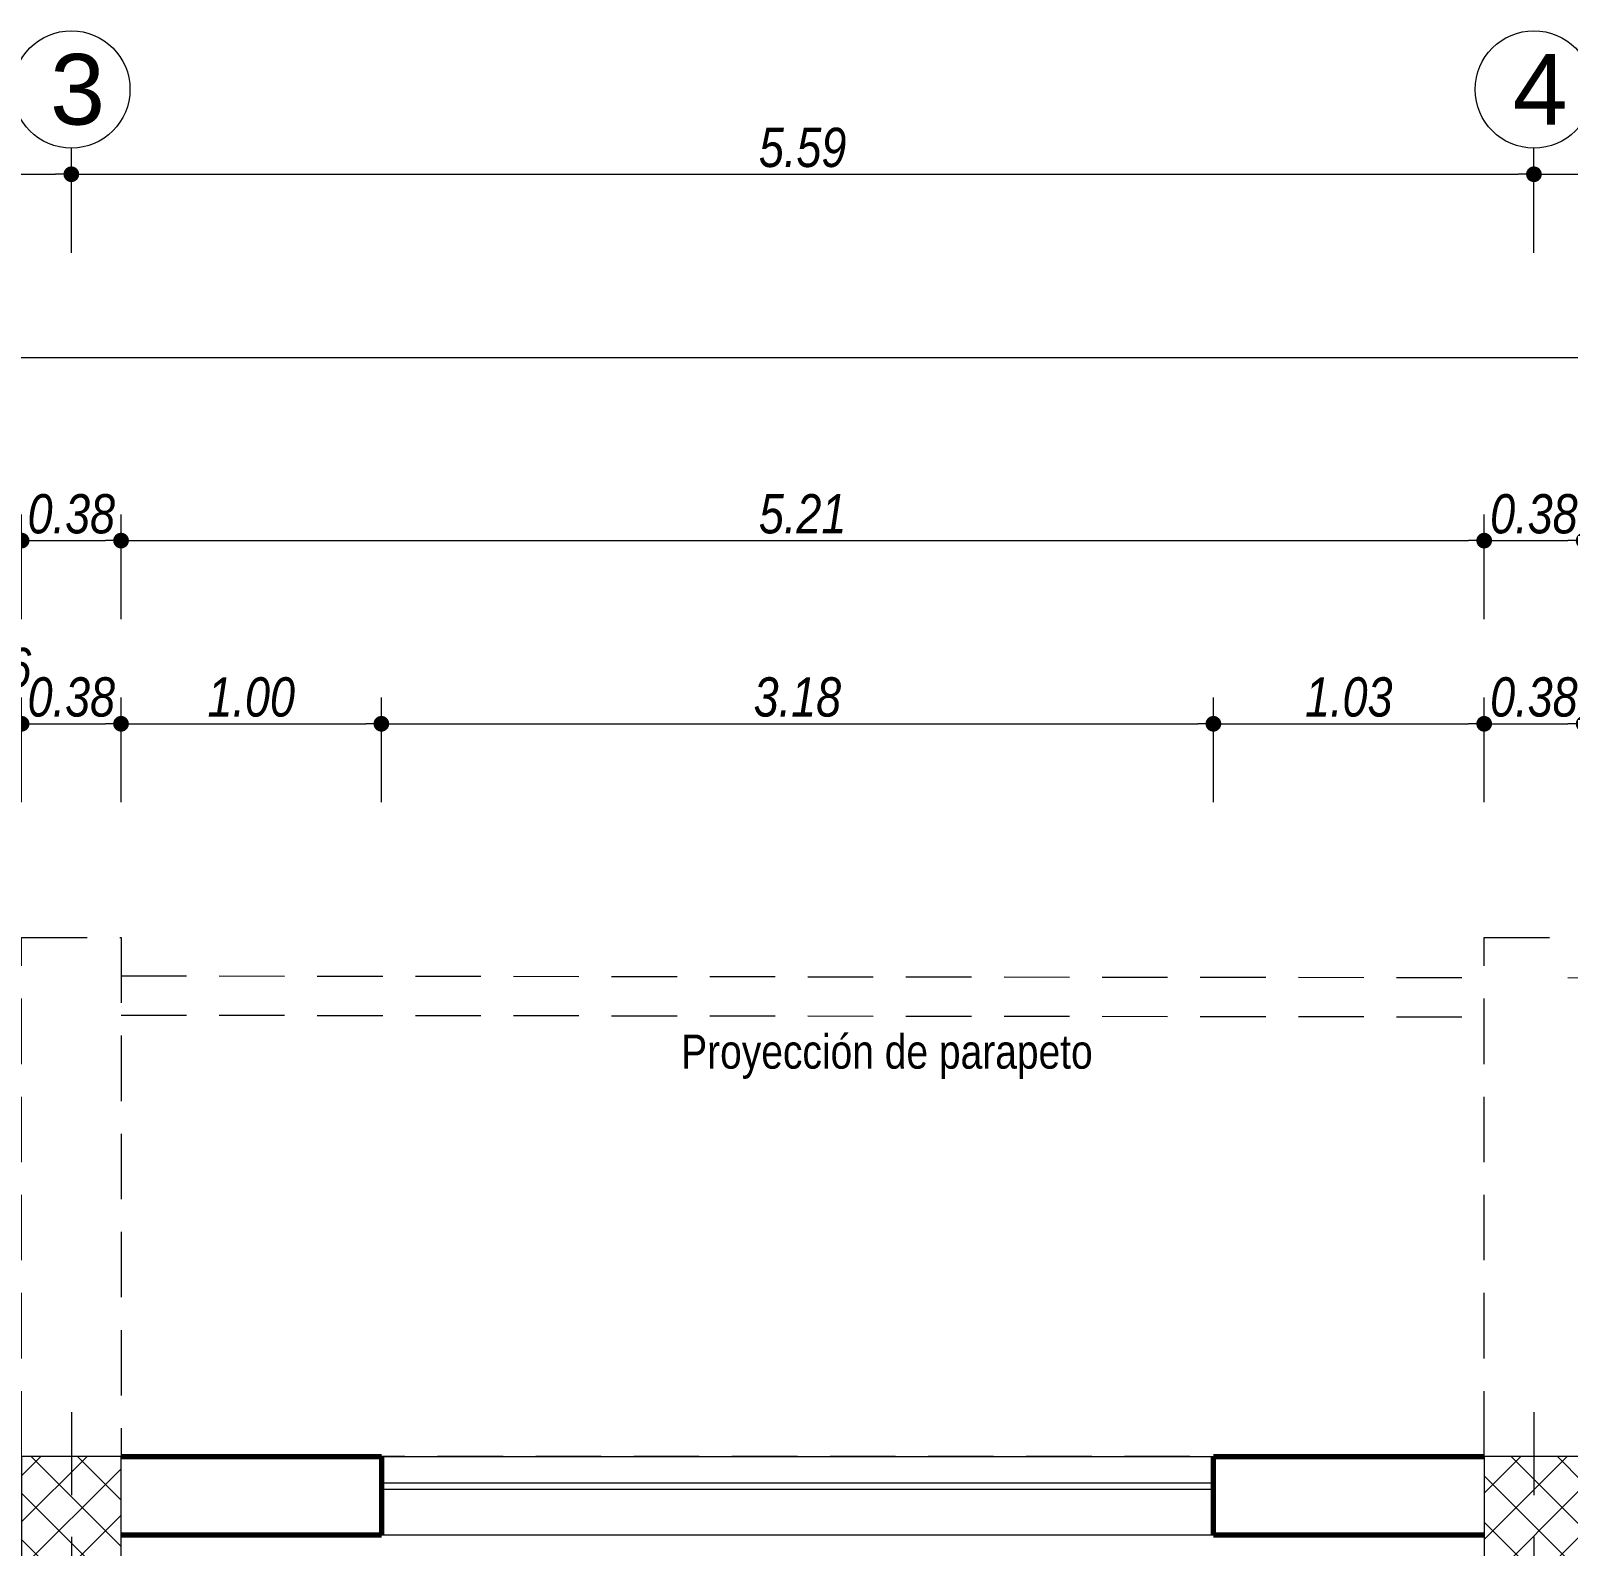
# Model space of a CAD drawing. Header units: inches. Extents: x 140 to 978, y -82 to 38.
# Drawn here: x 779.21 to 785.09, y 22.13 to 27.92 of the extents above; entities that cross this region are included whole.
import ezdxf

# ---------------------------------------------------------------- set-up
doc = ezdxf.new("R2010")
doc.units = ezdxf.units.IN
doc.header["$MEASUREMENT"] = 0
doc.linetypes.add('DASHDOT2', pattern=[12.7, 6.35, -3.175, 0, -3.175])
doc.linetypes.add('DASHED2', pattern=[0.375, 0.25, -0.125])
doc.layers.get('0').update_dxf_attribs({"lineweight": 0})
for name, color, linetype, lineweight in [('UNSAAC-COLUMNA', 24, 'Continuous', 0), ('UNSAAC-COTA', 48, 'Continuous', 0), ('UNSAAC-EJE COLUMNA', 22, 'DASHDOT2', 0), ('UNSAAC-FACHADA(2DO PLANO)', 7, 'Continuous', 30), ('UNSAAC-LLAMADOS', 88, 'Continuous', 0), ('UNSAAC-MUEBLE', 254, 'Continuous', 0), ('UNSAAC-MURETE', 146, 'Continuous', 20), ('UNSAAC-MUROS', 7, 'Continuous', 70), ('UNSAAC-PROYECCIONES', 38, 'DASHED2', 0), ('UNSAAC-TEXTOS', 250, 'Continuous', 0), ('UNSAAC-TEXTURAS', 250, 'Continuous', 0), ('UNSAAC-VANOS', 24, 'Continuous', 0)]:
    doc.layers.add(name, color=color, linetype=linetype, lineweight=lineweight)
doc.styles.add('narrow', font='')
doc.styles.get("Standard").update_dxf_attribs({"font": 'arial.ttf'})
doc.styles.get('narrow').set_extended_font_data('Arial Narrow', italic=True)
doc.dimstyles.new('1EN75', dxfattribs={"dimtxt": 0.15, "dimasz": 0.06, "dimexe": 0.1, "dimexo": 0.15, "dimgap": 0.025, "dimtad": 1, "dimzin": 1, "dimdsep": 46, "dimtxsty": 'narrow', "dimblk": 'DOT', "dimcen": 0.1, "dimclrd": 256, "dimclre": 256, "dimclrt": 256, "dimaunit": 1, "dimadec": 3, "dimazin": 0, "dimtfac": 1, "dimtmove": 2, "dimatfit": 3, "dimldrblk": 'ARCHTICK', "dimfxl": 0.3, "dimfxlon": 1, "dimtolj": 1, "dimtzin": 0, "dimlwd": 0, "dimlwe": 0, "dimarcsym": 0})

# ---------------------------------------------------------------- blocks, each defined once
blk = doc.blocks.new('cs1')
at = {"layer": 'UNSAAC-TEXTURAS'}
h = blk.add_hatch(dxfattribs=at)
h.set_pattern_fill('ANSI37', color=256)
h.paths.add_polyline_path([(850.0083, 169.826), (850.1983, 169.826), (850.1983, 170.266), (850.0083, 170.266)])
h.paths.add_polyline_path([(850.1983, 169.826), (850.3883, 169.826), (850.3883, 170.266), (850.1983, 170.266)])
h.paths.add_polyline_path([(850.3883, 169.826), (850.1983, 169.826), (850.1983, 169.386), (850.3883, 169.386)])
h.paths.add_polyline_path([(850.1983, 169.826), (850.0083, 169.826), (850.0083, 169.386), (850.1983, 169.386)])
at = {"layer": 'UNSAAC-COLUMNA'}
blk.add_lwpolyline([(850.3883, 169.386), (850.3883, 170.266), (850.0083, 170.266), (850.0083, 169.386)], close=True, dxfattribs=at)
at = {"layer": 'UNSAAC-EJE COLUMNA', "ltscale": 0.05}
for p, q in [((850.1983, 170.436), (850.1983, 169.196)), ((850.5583, 169.826), (849.8283, 169.826))]:
    blk.add_line(p, q, dxfattribs=at)
blk = doc.blocks.new('A$C38507331')
at = {"layer": 'UNSAAC-PROYECCIONES'}
for p, q in [((-15.271, 34.7161), (-20.481, 34.7161)), ((-15.271, 34.4161), (-20.481, 34.4161))]:
    blk.add_line(p, q, dxfattribs=at)
for points in [[(-20.861, 34.7161), (-20.861, 36.6995), (-20.481, 36.6995), (-20.481, 34.7161)], [(-15.271, 34.7161), (-15.271, 36.6995), (-14.891, 36.6995), (-14.891, 34.7161)], [(-20.481, 36.553), (-15.271, 36.5466)], [(-14.951, 36.5462), (-9.691, 36.5396)], [(-20.481, 36.403), (-15.271, 36.3966)]]:
    blk.add_lwpolyline(points, dxfattribs=at)
at = {"layer": 'UNSAAC-TEXTURAS'}
for p in [(-870.8693, -135.5499), (-865.2793, -135.5499)]:
    blk.add_blockref('cs1', p, dxfattribs=at)
blk = doc.blocks.new('_Dot')
at = {"color": 0, "linetype": 'ByBlock', "lineweight": -2}
blk.add_line((-0.5, 0), (-1, 0), dxfattribs=at)
at = {"color": 0, "linetype": 'ByBlock', "const_width": 0.5}
blk.add_lwpolyline([(-0.25, 0, 1), (0.25, 0, 1)], format="xyb", close=True, dxfattribs=at)
blk = doc.blocks.new('*D488')
at = {"layer": 'Defpoints', "color": 0, "transparency": 16777216}
for p in [(779.1769, 25.2692), (778.9169, 24.2692), (779.1769, 24.2692)]:
    blk.add_point(p, dxfattribs=at)
at = {"layer": 'UNSAAC-COTA', "lineweight": 0, "transparency": 16777216}
for p, q in [((778.9169, 24.9692), (778.9169, 25.3692)), ((779.1769, 24.9692), (779.1769, 25.3692)), ((778.9769, 25.2692), (779.1169, 25.2692))]:
    blk.add_line(p, q, dxfattribs=at)
at = {"layer": 'UNSAAC-COTA', "lineweight": 0, "transparency": 16777216, "xscale": 0.06, "yscale": 0.06, "zscale": 0.06, "rotation": 180}
blk.add_blockref('_Dot', (778.9169, 25.2692), dxfattribs=at)
at = {"layer": 'UNSAAC-COTA', "lineweight": 0, "transparency": 16777216, "xscale": 0.06, "yscale": 0.06, "zscale": 0.06}
blk.add_blockref('_Dot', (779.1769, 25.2692), dxfattribs=at)
at = {"layer": 'UNSAAC-COTA', "transparency": 16777216, "insert": (779.0469, 25.4833), "char_height": 0.15, "attachment_point": 5, "style": 'narrow'}
blk.add_mtext('\\A1;0.26', dxfattribs=at)
blk = doc.blocks.new('_ArchTick')
at = {"layer": 'UNSAAC-FACHADA(2DO PLANO)', "color": 0, "const_width": 0.15}
blk.add_lwpolyline([(-0.5, -0.5), (0.5, 0.5)], dxfattribs=at)
blk = doc.blocks.new('*D489')
at = {"layer": 'Defpoints', "color": 0, "transparency": 16777216}
for p in [(779.5569, 25.2692), (779.1769, 24.2692), (779.5569, 24.2692)]:
    blk.add_point(p, dxfattribs=at)
at = {"layer": 'UNSAAC-COTA', "lineweight": 0, "transparency": 16777216}
for p, q in [((779.1769, 24.9692), (779.1769, 25.3692)), ((779.5569, 24.9692), (779.5569, 25.3692)), ((779.2369, 25.2692), (779.4969, 25.2692))]:
    blk.add_line(p, q, dxfattribs=at)
at = {"layer": 'UNSAAC-COTA', "lineweight": 0, "transparency": 16777216, "xscale": 0.06, "yscale": 0.06, "zscale": 0.06, "rotation": 180}
blk.add_blockref('_Dot', (779.1769, 25.2692), dxfattribs=at)
at = {"layer": 'UNSAAC-COTA', "lineweight": 0, "transparency": 16777216, "xscale": 0.06, "yscale": 0.06, "zscale": 0.06}
blk.add_blockref('_Dot', (779.5569, 25.2692), dxfattribs=at)
at = {"layer": 'UNSAAC-COTA', "transparency": 16777216, "insert": (779.3669, 25.3708), "char_height": 0.15, "attachment_point": 5, "style": 'narrow'}
blk.add_mtext('\\A1;0.38', dxfattribs=at)
blk = doc.blocks.new('*D490')
at = {"layer": 'Defpoints', "color": 0, "transparency": 16777216}
for p in [(780.5519, 25.2692), (779.5569, 24.2692), (780.5519, 24.2692)]:
    blk.add_point(p, dxfattribs=at)
at = {"layer": 'UNSAAC-COTA', "lineweight": 0, "transparency": 16777216}
for p, q in [((779.5569, 24.9692), (779.5569, 25.3692)), ((780.5519, 24.9692), (780.5519, 25.3692)), ((779.6169, 25.2692), (780.4919, 25.2692))]:
    blk.add_line(p, q, dxfattribs=at)
at = {"layer": 'UNSAAC-COTA', "lineweight": 0, "transparency": 16777216, "xscale": 0.06, "yscale": 0.06, "zscale": 0.06, "rotation": 180}
blk.add_blockref('_Dot', (779.5569, 25.2692), dxfattribs=at)
at = {"layer": 'UNSAAC-COTA', "lineweight": 0, "transparency": 16777216, "xscale": 0.06, "yscale": 0.06, "zscale": 0.06}
blk.add_blockref('_Dot', (780.5519, 25.2692), dxfattribs=at)
at = {"layer": 'UNSAAC-COTA', "transparency": 16777216, "insert": (780.0544, 25.3708), "char_height": 0.15, "attachment_point": 5, "style": 'narrow'}
blk.add_mtext('\\A1;1.00', dxfattribs=at)
blk = doc.blocks.new('*D491')
at = {"layer": 'Defpoints', "color": 0, "transparency": 16777216}
for p in [(783.7319, 25.2692), (780.5519, 24.2692), (783.7319, 24.2692)]:
    blk.add_point(p, dxfattribs=at)
at = {"layer": 'UNSAAC-COTA', "lineweight": 0, "transparency": 16777216}
for p, q in [((780.5519, 24.9692), (780.5519, 25.3692)), ((783.7319, 24.9692), (783.7319, 25.3692)), ((780.6119, 25.2692), (783.6719, 25.2692))]:
    blk.add_line(p, q, dxfattribs=at)
at = {"layer": 'UNSAAC-COTA', "lineweight": 0, "transparency": 16777216, "xscale": 0.06, "yscale": 0.06, "zscale": 0.06, "rotation": 180}
blk.add_blockref('_Dot', (780.5519, 25.2692), dxfattribs=at)
at = {"layer": 'UNSAAC-COTA', "lineweight": 0, "transparency": 16777216, "xscale": 0.06, "yscale": 0.06, "zscale": 0.06}
blk.add_blockref('_Dot', (783.7319, 25.2692), dxfattribs=at)
at = {"layer": 'UNSAAC-COTA', "transparency": 16777216, "insert": (782.1419, 25.3708), "char_height": 0.15, "attachment_point": 5, "style": 'narrow'}
blk.add_mtext('\\A1;3.18', dxfattribs=at)
blk = doc.blocks.new('*D492')
at = {"layer": 'Defpoints', "color": 0, "transparency": 16777216}
for p in [(784.7669, 25.2692), (783.7319, 24.2692), (784.7669, 24.2692)]:
    blk.add_point(p, dxfattribs=at)
at = {"layer": 'UNSAAC-COTA', "lineweight": 0, "transparency": 16777216}
for p, q in [((783.7319, 24.9692), (783.7319, 25.3692)), ((784.7669, 24.9692), (784.7669, 25.3692)), ((783.7919, 25.2692), (784.7069, 25.2692))]:
    blk.add_line(p, q, dxfattribs=at)
at = {"layer": 'UNSAAC-COTA', "lineweight": 0, "transparency": 16777216, "xscale": 0.06, "yscale": 0.06, "zscale": 0.06, "rotation": 180}
blk.add_blockref('_Dot', (783.7319, 25.2692), dxfattribs=at)
at = {"layer": 'UNSAAC-COTA', "lineweight": 0, "transparency": 16777216, "xscale": 0.06, "yscale": 0.06, "zscale": 0.06}
blk.add_blockref('_Dot', (784.7669, 25.2692), dxfattribs=at)
at = {"layer": 'UNSAAC-COTA', "transparency": 16777216, "insert": (784.2494, 25.3708), "char_height": 0.15, "attachment_point": 5, "style": 'narrow'}
blk.add_mtext('\\A1;1.03', dxfattribs=at)
blk = doc.blocks.new('*D493')
at = {"layer": 'Defpoints', "color": 0, "transparency": 16777216}
for p in [(785.1469, 25.2692), (784.7669, 24.2692), (785.1469, 24.2692)]:
    blk.add_point(p, dxfattribs=at)
at = {"layer": 'UNSAAC-COTA', "lineweight": 0, "transparency": 16777216}
for p, q in [((784.7669, 24.9692), (784.7669, 25.3692)), ((785.1469, 24.9692), (785.1469, 25.3692)), ((784.8269, 25.2692), (785.0869, 25.2692))]:
    blk.add_line(p, q, dxfattribs=at)
at = {"layer": 'UNSAAC-COTA', "lineweight": 0, "transparency": 16777216, "xscale": 0.06, "yscale": 0.06, "zscale": 0.06, "rotation": 180}
blk.add_blockref('_Dot', (784.7669, 25.2692), dxfattribs=at)
at = {"layer": 'UNSAAC-COTA', "lineweight": 0, "transparency": 16777216, "xscale": 0.06, "yscale": 0.06, "zscale": 0.06}
blk.add_blockref('_Dot', (785.1469, 25.2692), dxfattribs=at)
at = {"layer": 'UNSAAC-COTA', "transparency": 16777216, "insert": (784.9569, 25.3708), "char_height": 0.15, "attachment_point": 5, "style": 'narrow'}
blk.add_mtext('\\A1;0.38', dxfattribs=at)
blk = doc.blocks.new('*D509')
at = {"layer": 'Defpoints', "color": 0, "transparency": 16777216}
for p in [(779.5569, 25.9692), (779.1769, 24.2692), (779.5569, 24.2692)]:
    blk.add_point(p, dxfattribs=at)
at = {"layer": 'UNSAAC-COTA', "lineweight": 0, "transparency": 16777216}
for p, q in [((779.1769, 25.6692), (779.1769, 26.0692)), ((779.5569, 25.6692), (779.5569, 26.0692)), ((779.2369, 25.9692), (779.4969, 25.9692))]:
    blk.add_line(p, q, dxfattribs=at)
at = {"layer": 'UNSAAC-COTA', "lineweight": 0, "transparency": 16777216, "xscale": 0.06, "yscale": 0.06, "zscale": 0.06, "rotation": 180}
blk.add_blockref('_Dot', (779.1769, 25.9692), dxfattribs=at)
at = {"layer": 'UNSAAC-COTA', "lineweight": 0, "transparency": 16777216, "xscale": 0.06, "yscale": 0.06, "zscale": 0.06}
blk.add_blockref('_Dot', (779.5569, 25.9692), dxfattribs=at)
at = {"layer": 'UNSAAC-COTA', "transparency": 16777216, "insert": (779.3669, 26.0708), "char_height": 0.15, "attachment_point": 5, "style": 'narrow'}
blk.add_mtext('\\A1;0.38', dxfattribs=at)
blk = doc.blocks.new('*D510')
at = {"layer": 'Defpoints', "color": 0, "transparency": 16777216}
for p in [(784.7669, 25.9692), (779.5569, 24.2692), (784.7669, 24.2692)]:
    blk.add_point(p, dxfattribs=at)
at = {"layer": 'UNSAAC-COTA', "lineweight": 0, "transparency": 16777216}
for p, q in [((779.5569, 25.6692), (779.5569, 26.0692)), ((784.7669, 25.6692), (784.7669, 26.0692)), ((779.6169, 25.9692), (784.7069, 25.9692))]:
    blk.add_line(p, q, dxfattribs=at)
at = {"layer": 'UNSAAC-COTA', "lineweight": 0, "transparency": 16777216, "xscale": 0.06, "yscale": 0.06, "zscale": 0.06, "rotation": 180}
blk.add_blockref('_Dot', (779.5569, 25.9692), dxfattribs=at)
at = {"layer": 'UNSAAC-COTA', "lineweight": 0, "transparency": 16777216, "xscale": 0.06, "yscale": 0.06, "zscale": 0.06}
blk.add_blockref('_Dot', (784.7669, 25.9692), dxfattribs=at)
at = {"layer": 'UNSAAC-COTA', "transparency": 16777216, "insert": (782.1619, 26.0708), "char_height": 0.15, "attachment_point": 5, "style": 'narrow'}
blk.add_mtext('\\A1;5.21', dxfattribs=at)
blk = doc.blocks.new('*D511')
at = {"layer": 'Defpoints', "color": 0, "transparency": 16777216}
for p in [(785.1469, 25.9692), (784.7669, 24.2692), (785.1469, 24.2692)]:
    blk.add_point(p, dxfattribs=at)
at = {"layer": 'UNSAAC-COTA', "lineweight": 0, "transparency": 16777216}
for p, q in [((784.7669, 25.6692), (784.7669, 26.0692)), ((785.1469, 25.6692), (785.1469, 26.0692)), ((784.8269, 25.9692), (785.0869, 25.9692))]:
    blk.add_line(p, q, dxfattribs=at)
at = {"layer": 'UNSAAC-COTA', "lineweight": 0, "transparency": 16777216, "xscale": 0.06, "yscale": 0.06, "zscale": 0.06, "rotation": 180}
blk.add_blockref('_Dot', (784.7669, 25.9692), dxfattribs=at)
at = {"layer": 'UNSAAC-COTA', "lineweight": 0, "transparency": 16777216, "xscale": 0.06, "yscale": 0.06, "zscale": 0.06}
blk.add_blockref('_Dot', (785.1469, 25.9692), dxfattribs=at)
at = {"layer": 'UNSAAC-COTA', "transparency": 16777216, "insert": (784.9569, 26.0708), "char_height": 0.15, "attachment_point": 5, "style": 'narrow'}
blk.add_mtext('\\A1;0.38', dxfattribs=at)
blk = doc.blocks.new('*D520')
at = {"layer": 'Defpoints', "color": 0, "transparency": 16777216}
for p in [(807.4869, 26.6692), (807.4869, 24.2692), (769.891, 21.8642)]:
    blk.add_point(p, dxfattribs=at)
at = {"layer": 'UNSAAC-COTA', "lineweight": 0, "transparency": 16777216}
for p, q in [((769.891, 26.3692), (769.891, 26.7692)), ((807.4869, 26.3692), (807.4869, 26.7692)), ((769.951, 26.6692), (807.4269, 26.6692))]:
    blk.add_line(p, q, dxfattribs=at)
at = {"layer": 'UNSAAC-COTA', "lineweight": 0, "transparency": 16777216, "xscale": 0.06, "yscale": 0.06, "zscale": 0.06, "rotation": 180}
blk.add_blockref('_Dot', (769.891, 26.6692), dxfattribs=at)
at = {"layer": 'UNSAAC-COTA', "lineweight": 0, "transparency": 16777216, "xscale": 0.06, "yscale": 0.06, "zscale": 0.06}
blk.add_blockref('_Dot', (807.4869, 26.6692), dxfattribs=at)
at = {"layer": 'UNSAAC-COTA', "transparency": 16777216, "insert": (788.689, 26.7708), "char_height": 0.15, "attachment_point": 5, "style": 'narrow'}
blk.add_mtext('\\A1;37.60', dxfattribs=at)
blk = doc.blocks.new('*D522')
at = {"layer": 'Defpoints', "color": 0, "transparency": 16777216}
for p in [(779.3669, 27.3692), (775.2369, 24.4392), (779.3669, 24.4392)]:
    blk.add_point(p, dxfattribs=at)
at = {"layer": 'UNSAAC-COTA', "lineweight": 0, "transparency": 16777216}
for p, q in [((775.2369, 27.0692), (775.2369, 27.4692)), ((779.3669, 27.0692), (779.3669, 27.4692)), ((775.2969, 27.3692), (779.3069, 27.3692))]:
    blk.add_line(p, q, dxfattribs=at)
at = {"layer": 'UNSAAC-COTA', "lineweight": 0, "transparency": 16777216, "xscale": 0.06, "yscale": 0.06, "zscale": 0.06, "rotation": 180}
blk.add_blockref('_Dot', (775.2369, 27.3692), dxfattribs=at)
at = {"layer": 'UNSAAC-COTA', "lineweight": 0, "transparency": 16777216, "xscale": 0.06, "yscale": 0.06, "zscale": 0.06}
blk.add_blockref('_Dot', (779.3669, 27.3692), dxfattribs=at)
at = {"layer": 'UNSAAC-COTA', "transparency": 16777216, "insert": (777.3019, 27.4708), "char_height": 0.15, "attachment_point": 5, "style": 'narrow'}
blk.add_mtext('\\A1;4.13', dxfattribs=at)
blk = doc.blocks.new('*D523')
at = {"layer": 'Defpoints', "color": 0, "transparency": 16777216}
for p in [(784.9569, 27.3692), (779.3669, 24.4392), (784.9569, 24.4392)]:
    blk.add_point(p, dxfattribs=at)
at = {"layer": 'UNSAAC-COTA', "lineweight": 0, "transparency": 16777216}
for p, q in [((779.3669, 27.0692), (779.3669, 27.4692)), ((784.9569, 27.0692), (784.9569, 27.4692)), ((779.4269, 27.3692), (784.8969, 27.3692))]:
    blk.add_line(p, q, dxfattribs=at)
at = {"layer": 'UNSAAC-COTA', "lineweight": 0, "transparency": 16777216, "xscale": 0.06, "yscale": 0.06, "zscale": 0.06, "rotation": 180}
blk.add_blockref('_Dot', (779.3669, 27.3692), dxfattribs=at)
at = {"layer": 'UNSAAC-COTA', "lineweight": 0, "transparency": 16777216, "xscale": 0.06, "yscale": 0.06, "zscale": 0.06}
blk.add_blockref('_Dot', (784.9569, 27.3692), dxfattribs=at)
at = {"layer": 'UNSAAC-COTA', "transparency": 16777216, "insert": (782.1619, 27.4708), "char_height": 0.15, "attachment_point": 5, "style": 'narrow'}
blk.add_mtext('\\A1;5.59', dxfattribs=at)
blk = doc.blocks.new('*D524')
at = {"layer": 'Defpoints', "color": 0, "transparency": 16777216}
for p in [(790.5369, 27.3692), (784.9569, 24.4392), (790.5369, 24.4392)]:
    blk.add_point(p, dxfattribs=at)
at = {"layer": 'UNSAAC-COTA', "lineweight": 0, "transparency": 16777216}
for p, q in [((784.9569, 27.0692), (784.9569, 27.4692)), ((790.5369, 27.0692), (790.5369, 27.4692)), ((785.0169, 27.3692), (790.4769, 27.3692))]:
    blk.add_line(p, q, dxfattribs=at)
at = {"layer": 'UNSAAC-COTA', "lineweight": 0, "transparency": 16777216, "xscale": 0.06, "yscale": 0.06, "zscale": 0.06, "rotation": 180}
blk.add_blockref('_Dot', (784.9569, 27.3692), dxfattribs=at)
at = {"layer": 'UNSAAC-COTA', "lineweight": 0, "transparency": 16777216, "xscale": 0.06, "yscale": 0.06, "zscale": 0.06}
blk.add_blockref('_Dot', (790.5369, 27.3692), dxfattribs=at)
at = {"layer": 'UNSAAC-COTA', "transparency": 16777216, "insert": (787.7469, 27.4708), "char_height": 0.15, "attachment_point": 5, "style": 'narrow'}
blk.add_mtext('\\A1;5.58', dxfattribs=at)

msp = doc.modelspace()

# ---------------------------------------------------------------- linework, layer by layer
at = {"layer": 'UNSAAC-MURETE'}
msp.add_lwpolyline([(780.5519, 22.4692), (783.7319, 22.4692), (783.7319, 22.1692), (780.5519, 22.1692)], close=True, dxfattribs=at)
at = {"layer": 'UNSAAC-MUROS'}
for p, q in [((779.5569, 22.4692), (780.5519, 22.4692)), ((780.5519, 22.4692), (780.5519, 22.1692)), ((783.7319, 22.4692), (784.7669, 22.4692)), ((783.7319, 22.1692), (783.7319, 22.4692)), ((780.5519, 22.1692), (779.5569, 22.1692)), ((784.7669, 22.1692), (783.7319, 22.1692))]:
    msp.add_line(p, q, dxfattribs=at)
at = {"layer": 'UNSAAC-TEXTOS'}
for centre in [(779.3669, 27.6934), (784.9569, 27.6934)]:
    msp.add_circle(centre, 0.2242, dxfattribs=at)
at = {"layer": 'UNSAAC-VANOS', "ltscale": 0.01}
for p, q in [((780.5519, 22.3692), (783.7319, 22.3692)), ((780.5519, 22.3442), (783.7319, 22.3442))]:
    msp.add_line(p, q, dxfattribs=at)

# ---------------------------------------------------------------- block references
at = {"layer": 'UNSAAC-MUEBLE'}
msp.add_blockref('A$C38507331', (800.0379, -12.247), dxfattribs=at)

# ---------------------------------------------------------------- texts
at = {"layer": 'UNSAAC-LLAMADOS', "insert": (781.4339, 24.0814), "char_height": 0.13, "width": 2.083572, "attachment_point": 1, "style": 'narrow'}
msp.add_mtext('\\pi0.26383;{\\fArial Narrow|b0|i0|c0|p34;Proyección de parapeto }', dxfattribs=at)
at = {"layer": 'UNSAAC-TEXTOS', "char_height": 0.27, "width": 0.425032, "attachment_point": 1}
for s, insert in [('3', (779.2857, 27.829)), ('4', (784.8757, 27.829))]:
    msp.add_mtext(s, dxfattribs=dict(at, insert=insert))

# ---------------------------------------------------------------- dimensions: what is measured, and where the dimension line sits
at = {"layer": 'UNSAAC-COTA'}
for base, p1, p2, picture, middle in [((779.3669, 27.3692), (775.2369, 24.4392), (779.3669, 24.4392), '*D522', (777.3019, 27.4708)), ((784.9569, 27.3692), (779.3669, 24.4392), (784.9569, 24.4392), '*D523', (782.1619, 27.4708)), ((790.5369, 27.3692), (784.9569, 24.4392), (790.5369, 24.4392), '*D524', (787.7469, 27.4708)), ((807.4869, 26.6692), (769.891, 21.8642), (807.4869, 24.2692), '*D520', (788.689, 26.7708)), ((779.5569, 25.9692), (779.1769, 24.2692), (779.5569, 24.2692), '*D509', (779.3669, 26.0708)), ((784.7669, 25.9692), (779.5569, 24.2692), (784.7669, 24.2692), '*D510', (782.1619, 26.0708)), ((785.1469, 25.9692), (784.7669, 24.2692), (785.1469, 24.2692), '*D511', (784.9569, 26.0708)), ((779.1769, 25.2692), (778.9169, 24.2692), (779.1769, 24.2692), '*D488', (779.0469, 25.4833)), ((779.5569, 25.2692), (779.1769, 24.2692), (779.5569, 24.2692), '*D489', (779.3669, 25.3708)), ((780.55189, 25.26917), (779.55687, 24.26917), (780.55189, 24.26917), '*D490', (780.05438, 25.37076)), ((783.7319, 25.2692), (780.5519, 24.2692), (783.7319, 24.2692), '*D491', (782.1419, 25.3708)), ((784.76688, 25.26917), (783.73189, 24.26917), (784.76688, 24.26917), '*D492', (784.24939, 25.37076)), ((785.1469, 25.2692), (784.7669, 24.2692), (785.1469, 24.2692), '*D493', (784.9569, 25.3708))]:
    dim = msp.add_linear_dim(base=base, p1=p1, p2=p2, dimstyle='1EN75', dxfattribs=at)
    dim.commit()
    dim.dimension.update_dxf_attribs({"geometry": picture, "text_midpoint": middle})

doc.saveas('drawing.dxf')
